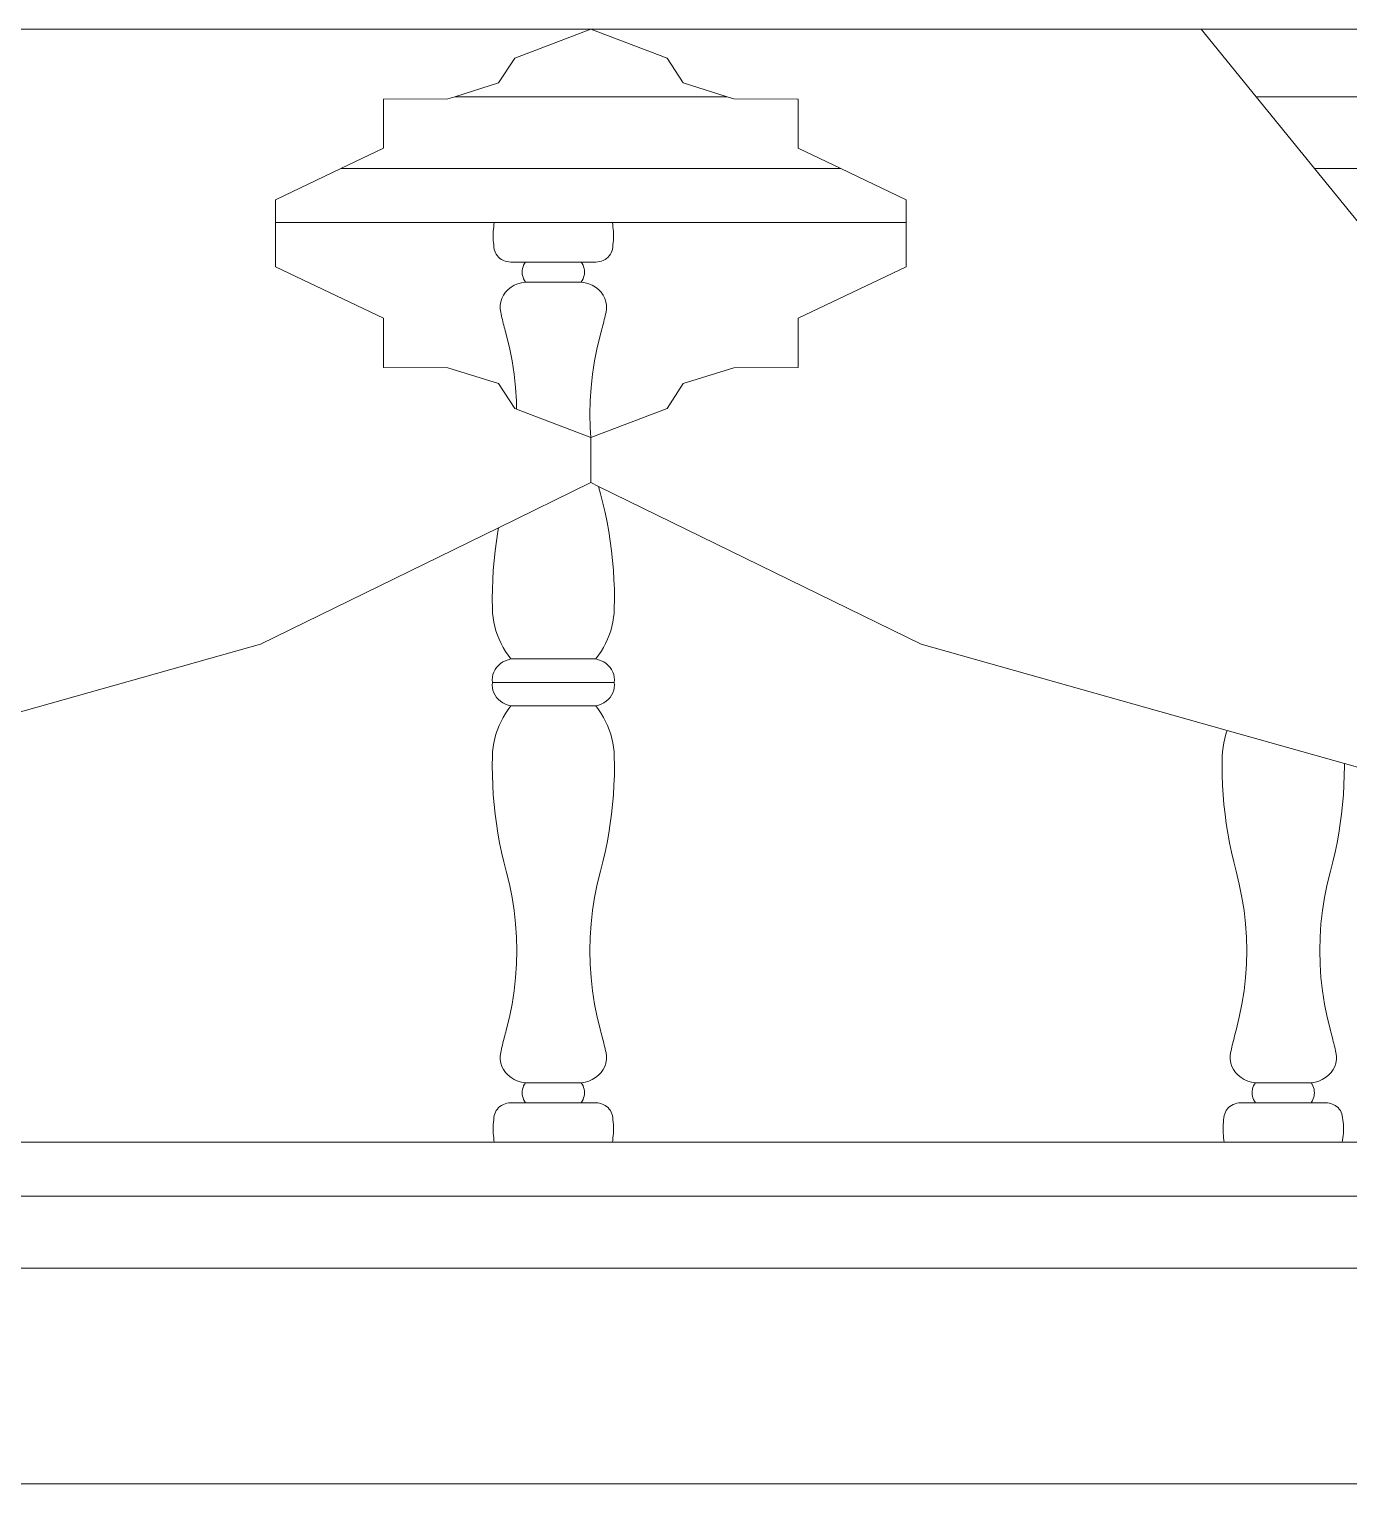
# Model space of a CAD drawing. Header units: inches. Extents: x 16.2 to 49.2, y 7.1 to 20.7.
# Drawn here: x 28.9569 to 29.166, y 17.89 to 18.1206 of the extents above; entities that cross this region are included whole.
import ezdxf

# ---------------------------------------------------------------- set-up
doc = ezdxf.new("R2010")
doc.units = ezdxf.units.IN
doc.header["$MEASUREMENT"] = 0
doc.layers.add('0inne_gulv', color=252, linetype='Continuous', lineweight=13)

# ---------------------------------------------------------------- blocks, each defined once
blk = doc.blocks.new('DEREK SMALL HOUSE fr')
for p, q in [((-4.76728, -0.07881), (-4.67061, -0.07881)), ((-4.68267, -0.08341), (-4.67061, -0.07881)), ((-4.67061, -0.07881), (-4.57394, -0.07881)), ((-4.65854, -0.08341), (-4.67061, -0.07881)), ((-4.57394, -0.07881), (-4.34284, -0.07881)), ((-4.56522, -0.08953), (-4.57394, -0.07881)), ((-4.57394, -0.07881), (-4.34284, -0.07881)), ((-4.68524, -0.08735), (-4.68267, -0.08341)), ((-4.65598, -0.08735), (-4.65854, -0.08341)), ((-4.69218, -0.08953), (-4.68524, -0.08735)), ((-4.64903, -0.08953), (-4.65598, -0.08735)), ((-4.70346, -0.08993), (-4.69326, -0.08987)), ((-4.70346, -0.09771), (-4.70346, -0.08993)), ((-4.69326, -0.08987), (-4.69218, -0.08953)), ((-4.69218, -0.08953), (-4.64903, -0.08953)), ((-4.64795, -0.08987), (-4.64903, -0.08953)), ((-4.63776, -0.08993), (-4.64795, -0.08987)), ((-4.63776, -0.09771), (-4.63776, -0.08993)), ((-4.56522, -0.08953), (-4.35156, -0.08953)), ((-4.55595, -0.10093), (-4.56522, -0.08953)), ((-4.71022, -0.10093), (-4.70346, -0.09771)), ((-4.63099, -0.10093), (-4.63776, -0.09771)), ((-4.72059, -0.10586), (-4.71022, -0.10093)), ((-4.71022, -0.10093), (-4.63099, -0.10093)), ((-4.62063, -0.10586), (-4.63099, -0.10093)), ((-4.55595, -0.10093), (-4.46287, -0.10093)), ((-4.549, -0.10948), (-4.55595, -0.10093)), ((-4.72059, -0.10948), (-4.72059, -0.10586)), ((-4.62063, -0.10948), (-4.62063, -0.10586)), ((-4.72059, -0.1165), (-4.72059, -0.10948)), ((-4.72059, -0.10948), (-4.68591, -0.10948)), ((-4.68608, -0.11089), (-4.68605, -0.11054)), ((-4.68605, -0.11054), (-4.68601, -0.11018)), ((-4.68601, -0.11018), (-4.68597, -0.10983)), ((-4.68597, -0.10983), (-4.68591, -0.10948)), ((-4.66721, -0.10948), (-4.68591, -0.10948)), ((-4.66715, -0.10983), (-4.66721, -0.10948)), ((-4.66721, -0.10948), (-4.62063, -0.10948)), ((-4.66711, -0.11018), (-4.66715, -0.10983)), ((-4.66707, -0.11054), (-4.66711, -0.11018)), ((-4.66704, -0.11089), (-4.66707, -0.11054)), ((-4.62063, -0.1165), (-4.62063, -0.10948)), ((-4.6861, -0.1116), (-4.68609, -0.11125)), ((-4.68609, -0.11195), (-4.6861, -0.1116)), ((-4.68609, -0.11125), (-4.68608, -0.11089)), ((-4.68608, -0.11231), (-4.68609, -0.11195)), ((-4.68605, -0.11266), (-4.68608, -0.11231)), ((-4.68601, -0.11302), (-4.68605, -0.11266)), ((-4.66711, -0.11302), (-4.66707, -0.11266)), ((-4.66707, -0.11266), (-4.66704, -0.11231)), ((-4.66703, -0.11125), (-4.66704, -0.11089)), ((-4.66704, -0.11231), (-4.66703, -0.11195)), ((-4.66702, -0.1116), (-4.66703, -0.11125)), ((-4.66703, -0.11195), (-4.66702, -0.1116)), ((-4.68597, -0.11337), (-4.68601, -0.11302)), ((-4.68591, -0.11372), (-4.68597, -0.11337)), ((-4.68584, -0.11399), (-4.68591, -0.11372)), ((-4.68574, -0.11426), (-4.68584, -0.11399)), ((-4.6856, -0.11451), (-4.68574, -0.11426)), ((-4.68543, -0.11475), (-4.6856, -0.11451)), ((-4.68523, -0.11497), (-4.68543, -0.11475)), ((-4.68501, -0.11516), (-4.68523, -0.11497)), ((-4.68475, -0.11533), (-4.68501, -0.11516)), ((-4.66836, -0.11533), (-4.66811, -0.11516)), ((-4.66811, -0.11516), (-4.66789, -0.11497)), ((-4.66789, -0.11497), (-4.66769, -0.11475)), ((-4.66769, -0.11475), (-4.66752, -0.11451)), ((-4.66752, -0.11451), (-4.66738, -0.11426)), ((-4.66738, -0.11426), (-4.66728, -0.11399)), ((-4.66728, -0.11399), (-4.66721, -0.11372)), ((-4.66721, -0.11372), (-4.66715, -0.11337)), ((-4.66715, -0.11337), (-4.66711, -0.11302)), ((-4.70346, -0.12464), (-4.72059, -0.1165)), ((-4.68448, -0.11547), (-4.68475, -0.11533)), ((-4.6842, -0.11559), (-4.68448, -0.11547)), ((-4.6839, -0.11567), (-4.6842, -0.11559)), ((-4.68359, -0.11572), (-4.6839, -0.11567)), ((-4.68327, -0.11573), (-4.68359, -0.11572)), ((-4.68099, -0.11573), (-4.68327, -0.11573)), ((-4.68149, -0.11732), (-4.68148, -0.11705)), ((-4.68148, -0.1176), (-4.68149, -0.11732)), ((-4.68148, -0.11705), (-4.68144, -0.11677)), ((-4.68144, -0.11677), (-4.68136, -0.1165)), ((-4.68136, -0.1165), (-4.68126, -0.11623)), ((-4.68126, -0.11623), (-4.68114, -0.11598)), ((-4.68114, -0.11598), (-4.68099, -0.11573)), ((-4.68099, -0.11573), (-4.67213, -0.11573)), ((-4.67198, -0.11598), (-4.67213, -0.11573)), ((-4.67213, -0.11573), (-4.66985, -0.11573)), ((-4.67185, -0.11623), (-4.67198, -0.11598)), ((-4.67176, -0.1165), (-4.67185, -0.11623)), ((-4.67168, -0.11677), (-4.67176, -0.1165)), ((-4.67164, -0.11705), (-4.67168, -0.11677)), ((-4.67163, -0.11732), (-4.67164, -0.11705)), ((-4.67164, -0.1176), (-4.67163, -0.11732)), ((-4.66985, -0.11573), (-4.66953, -0.11572)), ((-4.66953, -0.11572), (-4.66922, -0.11567)), ((-4.66922, -0.11567), (-4.66892, -0.11559)), ((-4.66892, -0.11559), (-4.66864, -0.11547)), ((-4.66864, -0.11547), (-4.66836, -0.11533)), ((-4.63776, -0.12464), (-4.62063, -0.1165)), ((-4.68372, -0.1201), (-4.68326, -0.11973)), ((-4.68326, -0.11973), (-4.68274, -0.11942)), ((-4.68274, -0.11942), (-4.68219, -0.11918)), ((-4.68219, -0.11918), (-4.6816, -0.11901)), ((-4.6816, -0.11901), (-4.68099, -0.11891)), ((-4.68144, -0.11788), (-4.68148, -0.1176)), ((-4.68136, -0.11815), (-4.68144, -0.11788)), ((-4.68126, -0.11841), (-4.68136, -0.11815)), ((-4.68114, -0.11867), (-4.68126, -0.11841)), ((-4.68099, -0.11891), (-4.68114, -0.11867)), ((-4.68099, -0.11891), (-4.67213, -0.11891)), ((-4.67213, -0.11891), (-4.67198, -0.11867)), ((-4.67152, -0.11901), (-4.67213, -0.11891)), ((-4.67198, -0.11867), (-4.67185, -0.11841)), ((-4.67185, -0.11841), (-4.67176, -0.11815)), ((-4.67176, -0.11815), (-4.67168, -0.11788)), ((-4.67168, -0.11788), (-4.67164, -0.1176)), ((-4.67093, -0.11918), (-4.67152, -0.11901)), ((-4.67038, -0.11942), (-4.67093, -0.11918)), ((-4.66986, -0.11973), (-4.67038, -0.11942)), ((-4.6694, -0.1201), (-4.66986, -0.11973)), ((-4.68498, -0.12257), (-4.68489, -0.12202)), ((-4.68489, -0.12202), (-4.68471, -0.12149)), ((-4.68471, -0.12149), (-4.68445, -0.12099)), ((-4.68445, -0.12099), (-4.68412, -0.12052)), ((-4.68412, -0.12052), (-4.68372, -0.1201)), ((-4.669, -0.12052), (-4.6694, -0.1201)), ((-4.66867, -0.12099), (-4.669, -0.12052)), ((-4.66841, -0.12149), (-4.66867, -0.12099)), ((-4.66823, -0.12202), (-4.66841, -0.12149)), ((-4.66814, -0.12257), (-4.66823, -0.12202)), ((-4.68498, -0.12313), (-4.68498, -0.12257)), ((-4.6849, -0.12368), (-4.68498, -0.12313)), ((-4.68484, -0.12398), (-4.6849, -0.12368)), ((-4.68477, -0.12427), (-4.68484, -0.12398)), ((-4.6847, -0.12457), (-4.68477, -0.12427)), ((-4.66842, -0.12457), (-4.66835, -0.12427)), ((-4.66835, -0.12427), (-4.66828, -0.12398)), ((-4.66828, -0.12398), (-4.66821, -0.12368)), ((-4.66821, -0.12368), (-4.66814, -0.12313)), ((-4.66814, -0.12313), (-4.66814, -0.12257)), ((-4.70346, -0.12464), (-4.70346, -0.13243)), ((-4.68463, -0.12486), (-4.6847, -0.12457)), ((-4.68456, -0.12516), (-4.68463, -0.12486)), ((-4.68449, -0.12546), (-4.68456, -0.12516)), ((-4.68441, -0.12575), (-4.68449, -0.12546)), ((-4.68434, -0.12605), (-4.68441, -0.12575)), ((-4.68426, -0.12634), (-4.68434, -0.12605)), ((-4.68419, -0.12664), (-4.68426, -0.12634)), ((-4.68411, -0.12693), (-4.68419, -0.12664)), ((-4.66901, -0.12693), (-4.66893, -0.12664)), ((-4.66893, -0.12664), (-4.66886, -0.12634)), ((-4.66886, -0.12634), (-4.66878, -0.12605)), ((-4.66878, -0.12605), (-4.66871, -0.12575)), ((-4.66871, -0.12575), (-4.66863, -0.12546)), ((-4.66863, -0.12546), (-4.66856, -0.12516)), ((-4.66856, -0.12516), (-4.66849, -0.12486)), ((-4.66849, -0.12486), (-4.66842, -0.12457)), ((-4.63776, -0.12464), (-4.63776, -0.13243)), ((-4.68403, -0.12723), (-4.68411, -0.12693)), ((-4.68352, -0.1293), (-4.68403, -0.12723)), ((-4.6696, -0.1293), (-4.66909, -0.12723)), ((-4.66909, -0.12723), (-4.66901, -0.12693)), ((-4.6831, -0.13139), (-4.68352, -0.1293)), ((-4.68277, -0.13349), (-4.6831, -0.13139)), ((-4.67035, -0.13349), (-4.67002, -0.13139)), ((-4.67002, -0.13139), (-4.6696, -0.1293)), ((-4.70346, -0.13243), (-4.69326, -0.13249)), ((-4.69326, -0.13249), (-4.68524, -0.13501)), ((-4.68254, -0.1356), (-4.68277, -0.13349)), ((-4.67058, -0.1356), (-4.67035, -0.13349)), ((-4.64795, -0.13249), (-4.65598, -0.13501)), ((-4.63776, -0.13243), (-4.64795, -0.13249)), ((-4.68524, -0.13501), (-4.68267, -0.13895)), ((-4.6824, -0.13772), (-4.68254, -0.1356)), ((-4.67072, -0.13772), (-4.67058, -0.1356)), ((-4.65598, -0.13501), (-4.65854, -0.13895)), ((-4.68237, -0.13906), (-4.6824, -0.13772)), ((-4.67077, -0.13984), (-4.67072, -0.13772)), ((-4.68267, -0.13895), (-4.68237, -0.13906)), ((-4.68237, -0.13906), (-4.67061, -0.14354)), ((-4.67072, -0.14197), (-4.67077, -0.13984)), ((-4.65854, -0.13895), (-4.67061, -0.14354)), ((-4.67061, -0.14354), (-4.67072, -0.14197)), ((-4.67061, -0.1507), (-4.67061, -0.14354)), ((-4.67061, -0.1507), (-4.68523, -0.15785)), ((-4.67061, -0.1507), (-4.66938, -0.1513)), ((-4.66909, -0.15246), (-4.66938, -0.1513)), ((-4.61826, -0.1763), (-4.66938, -0.1513)), ((-4.66871, -0.15395), (-4.66909, -0.15246)), ((-4.66836, -0.15545), (-4.66871, -0.15395)), ((-4.66805, -0.15696), (-4.66836, -0.15545)), ((-4.72295, -0.1763), (-4.68523, -0.15785)), ((-4.68558, -0.15998), (-4.68535, -0.15847)), ((-4.68535, -0.15847), (-4.68523, -0.15785)), ((-4.66777, -0.15847), (-4.66805, -0.15696)), ((-4.66753, -0.15998), (-4.66777, -0.15847)), ((-4.68579, -0.1615), (-4.68558, -0.15998)), ((-4.66733, -0.1615), (-4.66753, -0.15998)), ((-4.68608, -0.16455), (-4.68595, -0.16302)), ((-4.68595, -0.16302), (-4.68579, -0.1615)), ((-4.66717, -0.16302), (-4.66733, -0.1615)), ((-4.66704, -0.16455), (-4.66717, -0.16302)), ((-4.68617, -0.16608), (-4.68608, -0.16455)), ((-4.66695, -0.16608), (-4.66704, -0.16455)), ((-4.68624, -0.16914), (-4.68622, -0.16761)), ((-4.68622, -0.16761), (-4.68617, -0.16608)), ((-4.66689, -0.16761), (-4.66695, -0.16608)), ((-4.66688, -0.16914), (-4.66689, -0.16761)), ((-4.68622, -0.17067), (-4.68624, -0.16914)), ((-4.6669, -0.17067), (-4.66688, -0.16914)), ((-4.68618, -0.17138), (-4.68622, -0.17067)), ((-4.68611, -0.17209), (-4.68618, -0.17138)), ((-4.68599, -0.17279), (-4.68611, -0.17209)), ((-4.68584, -0.17349), (-4.68599, -0.17279)), ((-4.66728, -0.17349), (-4.66713, -0.17279)), ((-4.66713, -0.17279), (-4.66701, -0.17209)), ((-4.66701, -0.17209), (-4.66693, -0.17138)), ((-4.66693, -0.17138), (-4.6669, -0.17067)), ((-4.68565, -0.17418), (-4.68584, -0.17349)), ((-4.68541, -0.17486), (-4.68565, -0.17418)), ((-4.68515, -0.17553), (-4.68541, -0.17486)), ((-4.66797, -0.17553), (-4.6677, -0.17486)), ((-4.6677, -0.17486), (-4.66747, -0.17418)), ((-4.66747, -0.17418), (-4.66728, -0.17349)), ((-4.72295, -0.1763), (-4.78261, -0.19314)), ((-4.68484, -0.17618), (-4.68515, -0.17553)), ((-4.6845, -0.17683), (-4.68484, -0.17618)), ((-4.68413, -0.17745), (-4.6845, -0.17683)), ((-4.68372, -0.17806), (-4.68413, -0.17745)), ((-4.6694, -0.17806), (-4.66899, -0.17745)), ((-4.66899, -0.17745), (-4.66862, -0.17683)), ((-4.66862, -0.17683), (-4.66828, -0.17618)), ((-4.66828, -0.17618), (-4.66797, -0.17553)), ((-4.61826, -0.1763), (-4.5698, -0.18998)), ((-4.68556, -0.17998), (-4.68527, -0.17966)), ((-4.68527, -0.17966), (-4.68493, -0.17937)), ((-4.68493, -0.17937), (-4.68456, -0.17912)), ((-4.68456, -0.17912), (-4.68415, -0.17892)), ((-4.68415, -0.17892), (-4.68372, -0.17876)), ((-4.68327, -0.17865), (-4.68372, -0.17806)), ((-4.68372, -0.17876), (-4.68327, -0.17865)), ((-4.68327, -0.17865), (-4.66985, -0.17865)), ((-4.66985, -0.17865), (-4.6694, -0.17806)), ((-4.6694, -0.17876), (-4.66985, -0.17865)), ((-4.66897, -0.17892), (-4.6694, -0.17876)), ((-4.66856, -0.17912), (-4.66897, -0.17892)), ((-4.66819, -0.17937), (-4.66856, -0.17912)), ((-4.66785, -0.17966), (-4.66819, -0.17937)), ((-4.66756, -0.17998), (-4.66785, -0.17966)), ((-4.68623, -0.18195), (-4.68621, -0.18153)), ((-4.68619, -0.18236), (-4.68623, -0.18195)), ((-4.68621, -0.18153), (-4.68613, -0.18112)), ((-4.68613, -0.18112), (-4.68599, -0.18072)), ((-4.68599, -0.18072), (-4.6858, -0.18034)), ((-4.6858, -0.18034), (-4.68556, -0.17998)), ((-4.66732, -0.18034), (-4.66756, -0.17998)), ((-4.66712, -0.18072), (-4.66732, -0.18034)), ((-4.66699, -0.18112), (-4.66712, -0.18072)), ((-4.66691, -0.18153), (-4.66699, -0.18112)), ((-4.66693, -0.18236), (-4.66689, -0.18195)), ((-4.66689, -0.18195), (-4.66691, -0.18153)), ((-4.68623, -0.18278), (-4.68619, -0.18236)), ((-4.68621, -0.1832), (-4.68623, -0.18278)), ((-4.68613, -0.18361), (-4.68621, -0.1832)), ((-4.68619, -0.18236), (-4.66693, -0.18236)), ((-4.68599, -0.18401), (-4.68613, -0.18361)), ((-4.6858, -0.18439), (-4.68599, -0.18401)), ((-4.68556, -0.18474), (-4.6858, -0.18439)), ((-4.66756, -0.18474), (-4.66732, -0.18439)), ((-4.66732, -0.18439), (-4.66712, -0.18401)), ((-4.66712, -0.18401), (-4.66699, -0.18361)), ((-4.66699, -0.18361), (-4.66691, -0.1832)), ((-4.66689, -0.18278), (-4.66693, -0.18236)), ((-4.66691, -0.1832), (-4.66689, -0.18278)), ((-4.68527, -0.18507), (-4.68556, -0.18474)), ((-4.68493, -0.18536), (-4.68527, -0.18507)), ((-4.68456, -0.18561), (-4.68493, -0.18536)), ((-4.68415, -0.18581), (-4.68456, -0.18561)), ((-4.68372, -0.18597), (-4.68415, -0.18581)), ((-4.68413, -0.18727), (-4.68372, -0.18667)), ((-4.68327, -0.18608), (-4.68372, -0.18597)), ((-4.68372, -0.18667), (-4.68327, -0.18608)), ((-4.68327, -0.18608), (-4.66985, -0.18608)), ((-4.66985, -0.18608), (-4.6694, -0.18597)), ((-4.6694, -0.18667), (-4.66985, -0.18608)), ((-4.6694, -0.18597), (-4.66897, -0.18581)), ((-4.66899, -0.18727), (-4.6694, -0.18667)), ((-4.66897, -0.18581), (-4.66856, -0.18561)), ((-4.66856, -0.18561), (-4.66819, -0.18536)), ((-4.66819, -0.18536), (-4.66785, -0.18507)), ((-4.66785, -0.18507), (-4.66756, -0.18474)), ((-4.68515, -0.1892), (-4.68484, -0.18854)), ((-4.68484, -0.18854), (-4.6845, -0.1879)), ((-4.6845, -0.1879), (-4.68413, -0.18727)), ((-4.66862, -0.1879), (-4.66899, -0.18727)), ((-4.66828, -0.18854), (-4.66862, -0.1879)), ((-4.66797, -0.1892), (-4.66828, -0.18854)), ((-4.68599, -0.19194), (-4.68584, -0.19124)), ((-4.68584, -0.19124), (-4.68565, -0.19055)), ((-4.68565, -0.19055), (-4.68541, -0.18987)), ((-4.68541, -0.18987), (-4.68515, -0.1892)), ((-4.6677, -0.18987), (-4.66797, -0.1892)), ((-4.66747, -0.19055), (-4.6677, -0.18987)), ((-4.66728, -0.19124), (-4.66747, -0.19055)), ((-4.66713, -0.19194), (-4.66728, -0.19124)), ((-4.57034, -0.19194), (-4.57018, -0.19124)), ((-4.57018, -0.19124), (-4.56999, -0.19055)), ((-4.56999, -0.19055), (-4.5698, -0.18998)), ((-4.5698, -0.18998), (-4.55123, -0.19522)), ((-4.68622, -0.19406), (-4.68618, -0.19335)), ((-4.68618, -0.19335), (-4.68611, -0.19264)), ((-4.68611, -0.19264), (-4.68599, -0.19194)), ((-4.66701, -0.19264), (-4.66713, -0.19194)), ((-4.66693, -0.19335), (-4.66701, -0.19264)), ((-4.6669, -0.19406), (-4.66693, -0.19335)), ((-4.57057, -0.19406), (-4.57053, -0.19335)), ((-4.57053, -0.19335), (-4.57045, -0.19264)), ((-4.57045, -0.19264), (-4.57034, -0.19194)), ((-4.68624, -0.19559), (-4.68622, -0.19406)), ((-4.68622, -0.19712), (-4.68624, -0.19559)), ((-4.66688, -0.19559), (-4.6669, -0.19406)), ((-4.66689, -0.19712), (-4.66688, -0.19559)), ((-4.57059, -0.19559), (-4.57057, -0.19406)), ((-4.57057, -0.19712), (-4.57059, -0.19559)), ((-4.55124, -0.19712), (-4.55122, -0.19559)), ((-4.55122, -0.19559), (-4.55123, -0.19522)), ((-4.55123, -0.19522), (-4.54581, -0.19675)), ((-4.68617, -0.19865), (-4.68622, -0.19712)), ((-4.66695, -0.19865), (-4.66689, -0.19712)), ((-4.57052, -0.19865), (-4.57057, -0.19712)), ((-4.5513, -0.19865), (-4.55124, -0.19712)), ((-4.68608, -0.20018), (-4.68617, -0.19865)), ((-4.68595, -0.2017), (-4.68608, -0.20018)), ((-4.66717, -0.2017), (-4.66704, -0.20018)), ((-4.66704, -0.20018), (-4.66695, -0.19865)), ((-4.57043, -0.20018), (-4.57052, -0.19865)), ((-4.5703, -0.2017), (-4.57043, -0.20018)), ((-4.55151, -0.2017), (-4.55139, -0.20018)), ((-4.55139, -0.20018), (-4.5513, -0.19865)), ((-4.68579, -0.20323), (-4.68595, -0.2017)), ((-4.66733, -0.20323), (-4.66717, -0.2017)), ((-4.57013, -0.20323), (-4.5703, -0.2017)), ((-4.55168, -0.20323), (-4.55151, -0.2017)), ((-4.68558, -0.20475), (-4.68579, -0.20323)), ((-4.68535, -0.20626), (-4.68558, -0.20475)), ((-4.66777, -0.20626), (-4.66753, -0.20475)), ((-4.66753, -0.20475), (-4.66733, -0.20323)), ((-4.56993, -0.20475), (-4.57013, -0.20323)), ((-4.56969, -0.20626), (-4.56993, -0.20475)), ((-4.55212, -0.20626), (-4.55188, -0.20475)), ((-4.55188, -0.20475), (-4.55168, -0.20323)), ((-4.68507, -0.20777), (-4.68535, -0.20626)), ((-4.66805, -0.20777), (-4.66777, -0.20626)), ((-4.56942, -0.20777), (-4.56969, -0.20626)), ((-4.55239, -0.20777), (-4.55212, -0.20626)), ((-4.68476, -0.20928), (-4.68507, -0.20777)), ((-4.68441, -0.21078), (-4.68476, -0.20928)), ((-4.66871, -0.21078), (-4.66836, -0.20928)), ((-4.66836, -0.20928), (-4.66805, -0.20777)), ((-4.56911, -0.20928), (-4.56942, -0.20777)), ((-4.56876, -0.21078), (-4.56911, -0.20928)), ((-4.55305, -0.21078), (-4.5527, -0.20928)), ((-4.5527, -0.20928), (-4.55239, -0.20777)), ((-4.68403, -0.21227), (-4.68441, -0.21078)), ((-4.66909, -0.21227), (-4.66871, -0.21078)), ((-4.56838, -0.21227), (-4.56876, -0.21078)), ((-4.55344, -0.21227), (-4.55305, -0.21078)), ((-4.68352, -0.21434), (-4.68403, -0.21227)), ((-4.6831, -0.21643), (-4.68352, -0.21434)), ((-4.67002, -0.21643), (-4.6696, -0.21434)), ((-4.6696, -0.21434), (-4.66909, -0.21227)), ((-4.56787, -0.21434), (-4.56838, -0.21227)), ((-4.56745, -0.21643), (-4.56787, -0.21434)), ((-4.55437, -0.21643), (-4.55395, -0.21434)), ((-4.55395, -0.21434), (-4.55344, -0.21227)), ((-4.68277, -0.21853), (-4.6831, -0.21643)), ((-4.67035, -0.21853), (-4.67002, -0.21643)), ((-4.56712, -0.21853), (-4.56745, -0.21643)), ((-4.55469, -0.21853), (-4.55437, -0.21643)), ((-4.68254, -0.22064), (-4.68277, -0.21853)), ((-4.67058, -0.22064), (-4.67035, -0.21853)), ((-4.56689, -0.22064), (-4.56712, -0.21853)), ((-4.55493, -0.22064), (-4.55469, -0.21853)), ((-4.6824, -0.22276), (-4.68254, -0.22064)), ((-4.67072, -0.22276), (-4.67058, -0.22064)), ((-4.56675, -0.22276), (-4.56689, -0.22064)), ((-4.55507, -0.22276), (-4.55493, -0.22064)), ((-4.68235, -0.22488), (-4.6824, -0.22276)), ((-4.67077, -0.22488), (-4.67072, -0.22276)), ((-4.5667, -0.22488), (-4.56675, -0.22276)), ((-4.55511, -0.22488), (-4.55507, -0.22276)), ((-4.6824, -0.22701), (-4.68235, -0.22488)), ((-4.67072, -0.22701), (-4.67077, -0.22488)), ((-4.56675, -0.22701), (-4.5667, -0.22488)), ((-4.55507, -0.22701), (-4.55511, -0.22488)), ((-4.68254, -0.22913), (-4.6824, -0.22701)), ((-4.67058, -0.22913), (-4.67072, -0.22701)), ((-4.56689, -0.22913), (-4.56675, -0.22701)), ((-4.55493, -0.22913), (-4.55507, -0.22701)), ((-4.68277, -0.23124), (-4.68254, -0.22913)), ((-4.67035, -0.23124), (-4.67058, -0.22913)), ((-4.56712, -0.23124), (-4.56689, -0.22913)), ((-4.55469, -0.23124), (-4.55493, -0.22913)), ((-4.6831, -0.23334), (-4.68277, -0.23124)), ((-4.67002, -0.23334), (-4.67035, -0.23124)), ((-4.56745, -0.23334), (-4.56712, -0.23124)), ((-4.55437, -0.23334), (-4.55469, -0.23124)), ((-4.68352, -0.23543), (-4.6831, -0.23334)), ((-4.6696, -0.23543), (-4.67002, -0.23334)), ((-4.56787, -0.23543), (-4.56745, -0.23334)), ((-4.55395, -0.23543), (-4.55437, -0.23334)), ((-4.68411, -0.2378), (-4.68403, -0.2375)), ((-4.68403, -0.2375), (-4.68352, -0.23543)), ((-4.66909, -0.2375), (-4.6696, -0.23543)), ((-4.66901, -0.2378), (-4.66909, -0.2375)), ((-4.56846, -0.2378), (-4.56838, -0.2375)), ((-4.56838, -0.2375), (-4.56787, -0.23543)), ((-4.55344, -0.2375), (-4.55395, -0.23543)), ((-4.55336, -0.2378), (-4.55344, -0.2375)), ((-4.68463, -0.23986), (-4.68456, -0.23957)), ((-4.68456, -0.23957), (-4.68449, -0.23927)), ((-4.68449, -0.23927), (-4.68441, -0.23898)), ((-4.68441, -0.23898), (-4.68434, -0.23868)), ((-4.68434, -0.23868), (-4.68426, -0.23839)), ((-4.68426, -0.23839), (-4.68419, -0.23809)), ((-4.68419, -0.23809), (-4.68411, -0.2378)), ((-4.66893, -0.23809), (-4.66901, -0.2378)), ((-4.66886, -0.23839), (-4.66893, -0.23809)), ((-4.66878, -0.23868), (-4.66886, -0.23839)), ((-4.66871, -0.23898), (-4.66878, -0.23868)), ((-4.66863, -0.23927), (-4.66871, -0.23898)), ((-4.66856, -0.23957), (-4.66863, -0.23927)), ((-4.66849, -0.23986), (-4.66856, -0.23957)), ((-4.56898, -0.23986), (-4.56891, -0.23957)), ((-4.56891, -0.23957), (-4.56883, -0.23927)), ((-4.56883, -0.23927), (-4.56876, -0.23898)), ((-4.56876, -0.23898), (-4.56869, -0.23868)), ((-4.56869, -0.23868), (-4.56861, -0.23839)), ((-4.56861, -0.23839), (-4.56853, -0.23809)), ((-4.56853, -0.23809), (-4.56846, -0.2378)), ((-4.55328, -0.23809), (-4.55336, -0.2378)), ((-4.5532, -0.23839), (-4.55328, -0.23809)), ((-4.55313, -0.23868), (-4.5532, -0.23839)), ((-4.55305, -0.23898), (-4.55313, -0.23868)), ((-4.55298, -0.23927), (-4.55305, -0.23898)), ((-4.55291, -0.23957), (-4.55298, -0.23927)), ((-4.55283, -0.23986), (-4.55291, -0.23957)), ((-4.68498, -0.2416), (-4.6849, -0.24105)), ((-4.68498, -0.24215), (-4.68498, -0.2416)), ((-4.6849, -0.24105), (-4.68484, -0.24075)), ((-4.68484, -0.24075), (-4.68477, -0.24046)), ((-4.68477, -0.24046), (-4.6847, -0.24016)), ((-4.6847, -0.24016), (-4.68463, -0.23986)), ((-4.66842, -0.24016), (-4.66849, -0.23986)), ((-4.66835, -0.24046), (-4.66842, -0.24016)), ((-4.66828, -0.24075), (-4.66835, -0.24046)), ((-4.66821, -0.24105), (-4.66828, -0.24075)), ((-4.66814, -0.2416), (-4.66821, -0.24105)), ((-4.66814, -0.24215), (-4.66814, -0.2416)), ((-4.56933, -0.2416), (-4.56925, -0.24105)), ((-4.56932, -0.24215), (-4.56933, -0.2416)), ((-4.56925, -0.24105), (-4.56918, -0.24075)), ((-4.56918, -0.24075), (-4.56912, -0.24046)), ((-4.56912, -0.24046), (-4.56905, -0.24016)), ((-4.56905, -0.24016), (-4.56898, -0.23986)), ((-4.55276, -0.24016), (-4.55283, -0.23986)), ((-4.5527, -0.24046), (-4.55276, -0.24016)), ((-4.55263, -0.24075), (-4.5527, -0.24046)), ((-4.55256, -0.24105), (-4.55263, -0.24075)), ((-4.55248, -0.2416), (-4.55256, -0.24105)), ((-4.55249, -0.24215), (-4.55248, -0.2416)), ((-4.68489, -0.2427), (-4.68498, -0.24215)), ((-4.68471, -0.24324), (-4.68489, -0.2427)), ((-4.68445, -0.24374), (-4.68471, -0.24324)), ((-4.68412, -0.24421), (-4.68445, -0.24374)), ((-4.68372, -0.24463), (-4.68412, -0.24421)), ((-4.6694, -0.24463), (-4.669, -0.24421)), ((-4.669, -0.24421), (-4.66867, -0.24374)), ((-4.66867, -0.24374), (-4.66841, -0.24324)), ((-4.66841, -0.24324), (-4.66823, -0.2427)), ((-4.66823, -0.2427), (-4.66814, -0.24215)), ((-4.56923, -0.2427), (-4.56932, -0.24215)), ((-4.56906, -0.24324), (-4.56923, -0.2427)), ((-4.5688, -0.24374), (-4.56906, -0.24324)), ((-4.56847, -0.24421), (-4.5688, -0.24374)), ((-4.56807, -0.24463), (-4.56847, -0.24421)), ((-4.55375, -0.24463), (-4.55334, -0.24421)), ((-4.55334, -0.24421), (-4.55301, -0.24374)), ((-4.55301, -0.24374), (-4.55276, -0.24324)), ((-4.55276, -0.24324), (-4.55258, -0.2427)), ((-4.55258, -0.2427), (-4.55249, -0.24215)), ((-4.68326, -0.245), (-4.68372, -0.24463)), ((-4.68274, -0.24531), (-4.68326, -0.245)), ((-4.68219, -0.24555), (-4.68274, -0.24531)), ((-4.6816, -0.24572), (-4.68219, -0.24555)), ((-4.68099, -0.24581), (-4.6816, -0.24572)), ((-4.68144, -0.24685), (-4.68136, -0.24658)), ((-4.68136, -0.24658), (-4.68126, -0.24631)), ((-4.68126, -0.24631), (-4.68114, -0.24606)), ((-4.68114, -0.24606), (-4.68099, -0.24581)), ((-4.68099, -0.24581), (-4.67213, -0.24581)), ((-4.67213, -0.24581), (-4.67152, -0.24572)), ((-4.67198, -0.24606), (-4.67213, -0.24581)), ((-4.67185, -0.24631), (-4.67198, -0.24606)), ((-4.67176, -0.24658), (-4.67185, -0.24631)), ((-4.67168, -0.24685), (-4.67176, -0.24658)), ((-4.67152, -0.24572), (-4.67093, -0.24555)), ((-4.67093, -0.24555), (-4.67038, -0.24531)), ((-4.67038, -0.24531), (-4.66986, -0.245)), ((-4.66986, -0.245), (-4.6694, -0.24463)), ((-4.5676, -0.245), (-4.56807, -0.24463)), ((-4.56709, -0.24531), (-4.5676, -0.245)), ((-4.56653, -0.24555), (-4.56709, -0.24531)), ((-4.56594, -0.24572), (-4.56653, -0.24555)), ((-4.56533, -0.24581), (-4.56594, -0.24572)), ((-4.56578, -0.24685), (-4.56571, -0.24658)), ((-4.56571, -0.24658), (-4.56561, -0.24631)), ((-4.56561, -0.24631), (-4.56548, -0.24606)), ((-4.56548, -0.24606), (-4.56533, -0.24581)), ((-4.56533, -0.24581), (-4.55648, -0.24581)), ((-4.55648, -0.24581), (-4.55587, -0.24572)), ((-4.55633, -0.24606), (-4.55648, -0.24581)), ((-4.5562, -0.24631), (-4.55633, -0.24606)), ((-4.5561, -0.24658), (-4.5562, -0.24631)), ((-4.55603, -0.24685), (-4.5561, -0.24658)), ((-4.55587, -0.24572), (-4.55528, -0.24555)), ((-4.55528, -0.24555), (-4.55472, -0.24531)), ((-4.55472, -0.24531), (-4.55421, -0.245)), ((-4.55421, -0.245), (-4.55375, -0.24463)), ((-4.6839, -0.24906), (-4.68359, -0.24901)), ((-4.68359, -0.24901), (-4.68327, -0.24899)), ((-4.68099, -0.24899), (-4.68327, -0.24899)), ((-4.68149, -0.2474), (-4.68148, -0.24713)), ((-4.68148, -0.24768), (-4.68149, -0.2474)), ((-4.68148, -0.24713), (-4.68144, -0.24685)), ((-4.68144, -0.24796), (-4.68148, -0.24768)), ((-4.68136, -0.24823), (-4.68144, -0.24796)), ((-4.68126, -0.24849), (-4.68136, -0.24823)), ((-4.68114, -0.24875), (-4.68126, -0.24849)), ((-4.68099, -0.24899), (-4.68114, -0.24875)), ((-4.67213, -0.24899), (-4.68099, -0.24899)), ((-4.67213, -0.24899), (-4.67198, -0.24875)), ((-4.67213, -0.24899), (-4.66985, -0.24899)), ((-4.67198, -0.24875), (-4.67185, -0.24849)), ((-4.67185, -0.24849), (-4.67176, -0.24823)), ((-4.67176, -0.24823), (-4.67168, -0.24796)), ((-4.67164, -0.24713), (-4.67168, -0.24685)), ((-4.67168, -0.24796), (-4.67164, -0.24768)), ((-4.67163, -0.2474), (-4.67164, -0.24713)), ((-4.67164, -0.24768), (-4.67163, -0.2474)), ((-4.66953, -0.24901), (-4.66985, -0.24899)), ((-4.66922, -0.24906), (-4.66953, -0.24901)), ((-4.56824, -0.24906), (-4.56793, -0.24901)), ((-4.56793, -0.24901), (-4.56762, -0.24899)), ((-4.56533, -0.24899), (-4.56762, -0.24899)), ((-4.56584, -0.2474), (-4.56582, -0.24713)), ((-4.56582, -0.24768), (-4.56584, -0.2474)), ((-4.56582, -0.24713), (-4.56578, -0.24685)), ((-4.56578, -0.24796), (-4.56582, -0.24768)), ((-4.56571, -0.24823), (-4.56578, -0.24796)), ((-4.56561, -0.24849), (-4.56571, -0.24823)), ((-4.56548, -0.24875), (-4.56561, -0.24849)), ((-4.56533, -0.24899), (-4.56548, -0.24875)), ((-4.55648, -0.24899), (-4.56533, -0.24899)), ((-4.55648, -0.24899), (-4.55633, -0.24875)), ((-4.55648, -0.24899), (-4.55419, -0.24899)), ((-4.55633, -0.24875), (-4.5562, -0.24849)), ((-4.5562, -0.24849), (-4.5561, -0.24823)), ((-4.5561, -0.24823), (-4.55603, -0.24796)), ((-4.55599, -0.24713), (-4.55603, -0.24685)), ((-4.55603, -0.24796), (-4.55599, -0.24768)), ((-4.55597, -0.2474), (-4.55599, -0.24713)), ((-4.55599, -0.24768), (-4.55597, -0.2474)), ((-4.55388, -0.24901), (-4.55419, -0.24899)), ((-4.55357, -0.24906), (-4.55388, -0.24901)), ((-4.68597, -0.25136), (-4.68591, -0.25101)), ((-4.68591, -0.25101), (-4.68584, -0.25073)), ((-4.68584, -0.25073), (-4.68574, -0.25047)), ((-4.68574, -0.25047), (-4.6856, -0.25021)), ((-4.6856, -0.25021), (-4.68543, -0.24998)), ((-4.68543, -0.24998), (-4.68523, -0.24976)), ((-4.68523, -0.24976), (-4.68501, -0.24957)), ((-4.68501, -0.24957), (-4.68475, -0.2494)), ((-4.68475, -0.2494), (-4.68448, -0.24925)), ((-4.68448, -0.24925), (-4.6842, -0.24914)), ((-4.6842, -0.24914), (-4.6839, -0.24906)), ((-4.66892, -0.24914), (-4.66922, -0.24906)), ((-4.66864, -0.24925), (-4.66892, -0.24914)), ((-4.66836, -0.2494), (-4.66864, -0.24925)), ((-4.66811, -0.24957), (-4.66836, -0.2494)), ((-4.66789, -0.24976), (-4.66811, -0.24957)), ((-4.66769, -0.24998), (-4.66789, -0.24976)), ((-4.66752, -0.25021), (-4.66769, -0.24998)), ((-4.66738, -0.25047), (-4.66752, -0.25021)), ((-4.66728, -0.25073), (-4.66738, -0.25047)), ((-4.66721, -0.25101), (-4.66728, -0.25073)), ((-4.66715, -0.25136), (-4.66721, -0.25101)), ((-4.57031, -0.25136), (-4.57026, -0.25101)), ((-4.57026, -0.25101), (-4.57019, -0.25073)), ((-4.57019, -0.25073), (-4.57008, -0.25047)), ((-4.57008, -0.25047), (-4.56995, -0.25021)), ((-4.56995, -0.25021), (-4.56978, -0.24998)), ((-4.56978, -0.24998), (-4.56958, -0.24976)), ((-4.56958, -0.24976), (-4.56935, -0.24957)), ((-4.56935, -0.24957), (-4.5691, -0.2494)), ((-4.5691, -0.2494), (-4.56883, -0.24925)), ((-4.56883, -0.24925), (-4.56854, -0.24914)), ((-4.56854, -0.24914), (-4.56824, -0.24906)), ((-4.55327, -0.24914), (-4.55357, -0.24906)), ((-4.55298, -0.24925), (-4.55327, -0.24914)), ((-4.55271, -0.2494), (-4.55298, -0.24925)), ((-4.55246, -0.24957), (-4.55271, -0.2494)), ((-4.55223, -0.24976), (-4.55246, -0.24957)), ((-4.55203, -0.24998), (-4.55223, -0.24976)), ((-4.55186, -0.25021), (-4.55203, -0.24998)), ((-4.55173, -0.25047), (-4.55186, -0.25021)), ((-4.55162, -0.25073), (-4.55173, -0.25047)), ((-4.55156, -0.25101), (-4.55162, -0.25073)), ((-4.5515, -0.25136), (-4.55156, -0.25101)), ((-4.6861, -0.25313), (-4.68609, -0.25277)), ((-4.68609, -0.25348), (-4.6861, -0.25313)), ((-4.68609, -0.25277), (-4.68608, -0.25242)), ((-4.68608, -0.25384), (-4.68609, -0.25348)), ((-4.68608, -0.25242), (-4.68605, -0.25206)), ((-4.68605, -0.25206), (-4.68601, -0.25171)), ((-4.68601, -0.25171), (-4.68597, -0.25136)), ((-4.66711, -0.25171), (-4.66715, -0.25136)), ((-4.66707, -0.25206), (-4.66711, -0.25171)), ((-4.66704, -0.25242), (-4.66707, -0.25206)), ((-4.66703, -0.25277), (-4.66704, -0.25242)), ((-4.66704, -0.25384), (-4.66703, -0.25348)), ((-4.66702, -0.25313), (-4.66703, -0.25277)), ((-4.66703, -0.25348), (-4.66702, -0.25313)), ((-4.57044, -0.25277), (-4.57042, -0.25242)), ((-4.57044, -0.25313), (-4.57044, -0.25277)), ((-4.57044, -0.25348), (-4.57044, -0.25313)), ((-4.57042, -0.25384), (-4.57044, -0.25348)), ((-4.57042, -0.25242), (-4.5704, -0.25206)), ((-4.5704, -0.25206), (-4.57036, -0.25171)), ((-4.57036, -0.25171), (-4.57031, -0.25136)), ((-4.55145, -0.25171), (-4.5515, -0.25136)), ((-4.55142, -0.25206), (-4.55145, -0.25171)), ((-4.55139, -0.25242), (-4.55142, -0.25206)), ((-4.55137, -0.25277), (-4.55139, -0.25242)), ((-4.55139, -0.25384), (-4.55137, -0.25348)), ((-4.55137, -0.25313), (-4.55137, -0.25277)), ((-4.55137, -0.25348), (-4.55137, -0.25313)), ((-4.78286, -0.25525), (-4.68591, -0.25525)), ((-4.68605, -0.25419), (-4.68608, -0.25384)), ((-4.68601, -0.25454), (-4.68605, -0.25419)), ((-4.68597, -0.2549), (-4.68601, -0.25454)), ((-4.68591, -0.25525), (-4.68597, -0.2549)), ((-4.68591, -0.25525), (-4.66721, -0.25525)), ((-4.66853, -0.25525), (-4.68459, -0.25525)), ((-4.66721, -0.25525), (-4.66715, -0.2549)), ((-4.66721, -0.25525), (-4.57026, -0.25525)), ((-4.66715, -0.2549), (-4.66711, -0.25454)), ((-4.66711, -0.25454), (-4.66707, -0.25419)), ((-4.66707, -0.25419), (-4.66704, -0.25384)), ((-4.5704, -0.25419), (-4.57042, -0.25384)), ((-4.57036, -0.25454), (-4.5704, -0.25419)), ((-4.57031, -0.2549), (-4.57036, -0.25454)), ((-4.57026, -0.25525), (-4.57031, -0.2549)), ((-4.57026, -0.25525), (-4.55156, -0.25525)), ((-4.55288, -0.25525), (-4.56893, -0.25525)), ((-4.55156, -0.25525), (-4.5515, -0.2549)), ((-4.55156, -0.25525), (-4.4546, -0.25525)), ((-4.5515, -0.2549), (-4.55145, -0.25454)), ((-4.55145, -0.25454), (-4.55142, -0.25419)), ((-4.55142, -0.25419), (-4.55139, -0.25384)), ((-5.57894, -0.2638), (-3.66941, -0.2638)), ((-5.57894, -0.2752), (-3.66941, -0.2752)), ((-5.19805, -0.30941), (-4.04767, -0.30941))]:
    blk.add_line(p, q)

msp = doc.modelspace()

# ---------------------------------------------------------------- block references
at = {"layer": '0inne_gulv'}
msp.add_blockref('DEREK SMALL HOUSE fr', (33.7165, 18.19939), dxfattribs=at)

doc.saveas('drawing.dxf')
